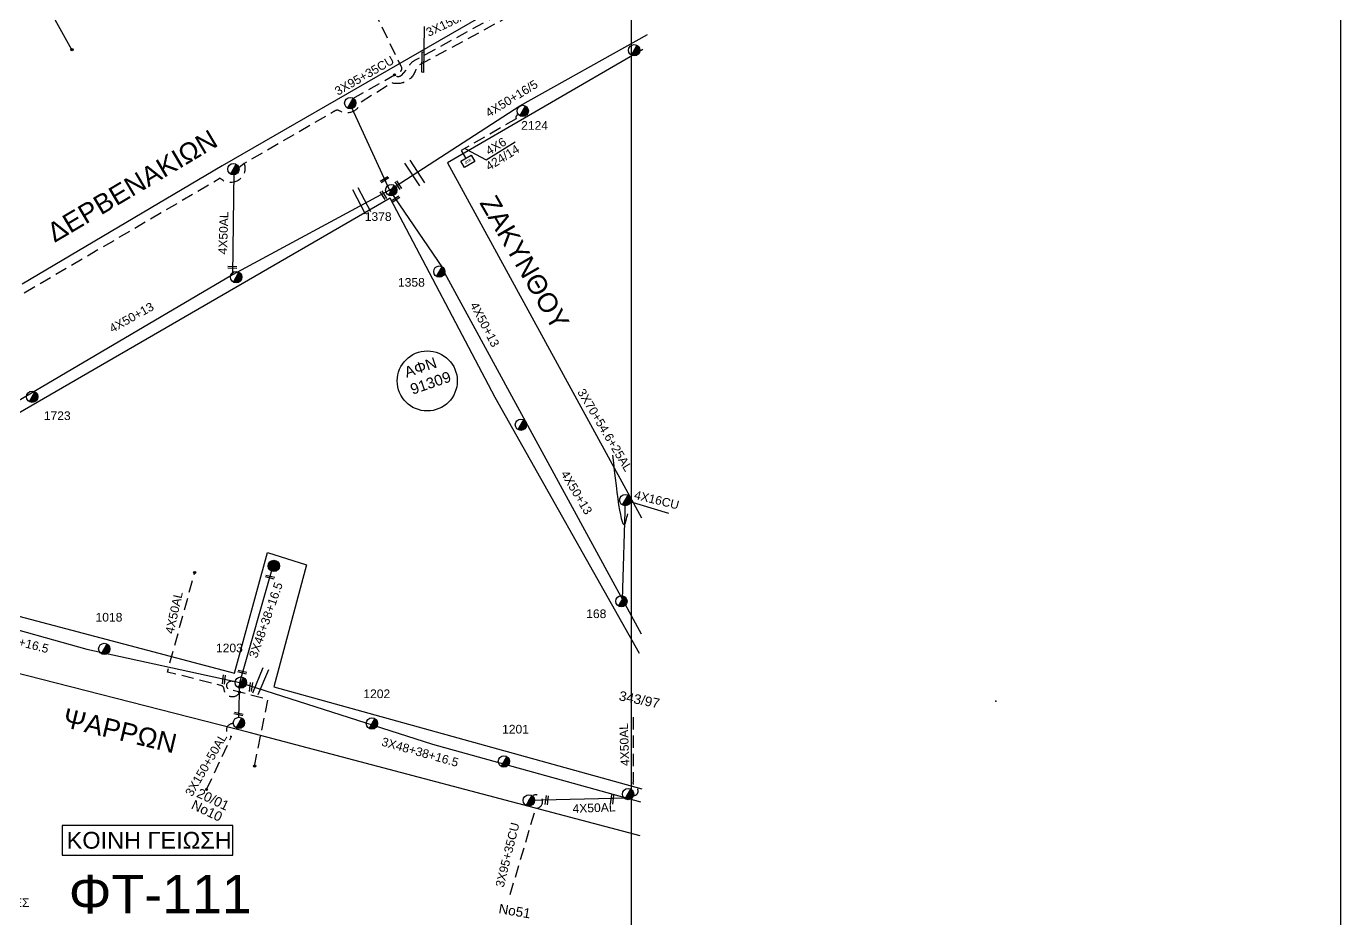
# Model space of a CAD drawing. Header units: millimetres. Extents: x 938 to 3112, y 793 to 1825.
# Drawn here: x 2837.9 to 3111.5, y 1522.1 to 1707.9 of the extents above; entities that cross this region are included whole.
import ezdxf
from ezdxf.enums import TextEntityAlignment as Align

# ---------------------------------------------------------------- set-up
doc = ezdxf.new("R2010")
doc.units = ezdxf.units.MM
doc.linetypes.add('DASHED', pattern=[19.05, 12.7, -6.35])
for name, color, linetype in [('Pillar OTE', 7, 'Continuous'), ('Άγνωστα', 7, 'Continuous'), ('Γέφυρες Εναερίου Δικτύου', 7, 'Continuous'), ('Γυμνά εναέρια ΧΤ (3Φ)   4x50AL', 7, 'Continuous'), ('Γυμνά εναέρια ΧΤ και ΦΟΠ (3Φ)   4x50+16AL', 7, 'Continuous'), ('Εναέρια παροχή ΧΤ 4x16', 7, 'SYN_LINE'), ('Επιγραφές - Σχήματα', 7, 'Continuous'), ('Καλώδια ΧΤ   3x150+50AL', 7, 'DASHED'), ('Καλώδια ΧΤ   3x150AL+50CU', 7, 'DASHED'), ('Καλώδια ΧΤ   3x48+38+16.5', 7, 'DASHED'), ('Καλώδια ΧΤ   3x95+35CU', 7, 'DASHED'), ('Καλώδια ΧΤ   4X50+13', 7, 'Continuous'), ('Καλώδια ΧΤ   4x50AL', 7, 'DASHED'), ('Καλώδια ΧΤ 4Χ16 CU', 7, 'Continuous'), ('Μηχανική τομή', 7, 'Continuous'), ('Στύλος Ξύλινος', 7, 'Continuous'), ('Στύλος Ξύλινος @ 1', 7, 'Continuous'), ('Στύλος ΦΜ', 7, 'Continuous'), ('Στύλος ΦΜ @ 1', 7, 'Continuous'), ('Συνδέσεις', 7, 'Continuous'), ('Συνεστραμμένα ΧΤ   3x70+54.6+25AL', 7, 'SYN_LINE'), ('Τομή', 7, 'Continuous'), ('Υπόβαθρο ΔΕΗ', 7, 'Continuous'), ('Υπόγεια καλώδια Παροχών ΧΤ   4x6', 7, 'DASHED')]:
    doc.layers.add(name, color=color, linetype=linetype)
doc.styles.get("Standard").update_dxf_attribs({"font": 'arial.ttf'})
doc.linetypes.add('SYN_LINE', pattern='A,0.5,-0.0001,["/\\/\\/\\/",Standard,S=0.1,R=0,X=0,Y=-0.05],-0.25', length=0.7501)
doc.dimstyles.new('ISO-25', dxfattribs={"dimtxt": 2.5, "dimasz": 2.5, "dimexe": 1.25, "dimexo": 0.625, "dimtad": 1, "dimtxsty": 'Standard', "dimcen": 2.5, "dimaunit": 2, "dimazin": 0, "dimtfac": 1, "dimtmove": 0, "dimatfit": 3, "dimfxl": 1, "dimarcsym": 0})

# ---------------------------------------------------------------- blocks, each defined once
blk = doc.blocks.new('ΥΠΑΡΧΩΝ ΤΣΙΜΕΝΤΕΝΙΟΣ ΣΤΥΛΟΣ')
at = {"layer": 'Στύλος ΦΜ'}
blk.add_hatch(color=256, dxfattribs=at).paths.add_polyline_path([(-1.29, -2.28, 0.574793), (2.62, 0, 0.268822), (1.3, 2.27)])
blk.add_line((-1.29, -2.28), (1.3, 2.27), dxfattribs=at)
blk.add_circle((0, 0), 2.62, dxfattribs=at)
at = {"layer": 'Στύλος ΦΜ', "flags": 4}
for tag, p in [('ΤΥΠΟΣ', (-4.91, 3.03)), ('ΑΡΙΘΜΟΣ', (-4.68, 8.05))]:
    blk.add_attdef(tag, p, '', height=4, dxfattribs=at)
blk = doc.blocks.new('ΤΟΜΗ')
at = {"layer": 'Τομή', "ltscale": 40}
for p, q in [((-5.68, 0), (5.68, 0)), ((5.68, -2.33), (-5.68, -2.33))]:
    blk.add_line(p, q, dxfattribs=at)
blk = doc.blocks.new('ΜΗΧΑΝΙΚΗ ΤΟΜΗ')
at = {"layer": 'Μηχανική τομή', "ltscale": 40}
for p, q in [((-1.89, 0.78), (1.89, 0.78)), ((1.89, 0), (-1.89, 0))]:
    blk.add_line(p, q, dxfattribs=at)
blk = doc.blocks.new('_ΣΥΝΔΕΣΗ')
at = {"layer": 'Συνδέσεις', "linetype": 'SYN_LINE', "ltscale": 40}
blk.add_hatch(color=256, dxfattribs=at).paths.add_polyline_path([(0.5, -0.01, 1), (-0.5, -0.01, 1)])
at = {"layer": 'Συνδέσεις'}
blk.add_circle((0, -0.01), 0.5, dxfattribs=at)
blk = doc.blocks.new('ΥΠΑΡΧΩΝ ΞΥΛΙΝΟΣ ΣΤΥΛΟΣ')
at = {"layer": 'Στύλος Ξύλινος'}
h = blk.add_hatch(color=7, dxfattribs=at)
h.paths.add_polyline_path([(-2.62, 0, 0.270008), (-1.29, -2.28), (1.3, 2.27, 0.576266)])
h.paths.add_polyline_path([(-1.29, -2.28, 0.574793), (2.62, 0, 0.268822), (1.3, 2.27)])
at = {"layer": 'Στύλος Ξύλινος', "color": 7}
blk.add_line((-1.29, -2.28), (1.3, 2.27), dxfattribs=at)
blk.add_circle((0, 0), 2.62, dxfattribs=at)
at = {"layer": 'Στύλος Ξύλινος', "flags": 4}
for tag, p in [('ΑΡΙΘΜΟΣ', (-4.91, 8.6)), ('ΤΥΠΟΣ', (-4.85, 3.39))]:
    blk.add_attdef(tag, p, '', height=4, dxfattribs=at)
blk = doc.blocks.new('PILLAR ΟΤΕ')
at = {"layer": 'Pillar OTE', "ltscale": 40}
blk.add_lwpolyline([(-3.31, 2.02), (3.39, 2.02), (3.39, -1.99), (-3.31, -1.99)], close=True, dxfattribs=at)
at = {"layer": 'Pillar OTE', "insert": (-1.81, 0.71), "char_height": 1.3575, "width": 109.961, "attachment_point": 1}
blk.add_mtext('{\\fArial|b1|i0|c161|p34;OTE}', dxfattribs=at)

msp = doc.modelspace()

# ---------------------------------------------------------------- linework, layer by layer
at = {"layer": 'Άγνωστα'}
msp.add_circle((2921.34, 1634.04), 6.25, dxfattribs=at)
at = {"layer": 'Γέφυρες Εναερίου Δικτύου', "color": 154}
msp.add_line((2883.24, 1679.31), (2881.09, 1677.55), dxfattribs=at)
at = {"layer": 'Γέφυρες Εναερίου Δικτύου', "color": 5, "linetype": 'DASHED', "ltscale": 0.2, "flags": 128}
msp.add_lwpolyline([(2885.38, 1553.85), (2888.19, 1567.66), (2880.85, 1569.62, -2.057838), (2881.45, 1571.06, -0.784331)], format="xyb", dxfattribs=at)
at = {"layer": 'Γυμνά εναέρια ΧΤ (3Φ)   4x50AL', "color": 5}
msp.add_line((2881.09, 1677.55), (2880.77, 1656.14), dxfattribs=at)
at = {"layer": 'Γυμνά εναέρια ΧΤ και ΦΟΠ (3Φ)   4x50+16AL', "color": 6, "flags": 128}
msp.add_lwpolyline([(2913.48, 1673.79), (2940.63, 1691.3), (2967.2, 1706.16)], dxfattribs=at)
at = {"layer": 'Εναέρια παροχή ΧΤ 4x16', "color": 62, "linetype": 'SYN_LINE', "ltscale": 20, "flags": 128}
msp.add_lwpolyline([(2847.37, 1703.02), (2840.06, 1716.2)], dxfattribs=at)
at = {"layer": 'Επιγραφές - Σχήματα'}
msp.add_lwpolyline([(974.02, 1807.96), (2963.81, 1807.96), (2963.81, 804.4), (974.02, 804.4)], close=True, dxfattribs=at)
at = {"layer": 'Επιγραφές - Σχήματα', "ltscale": 10}
msp.add_lwpolyline([(2963.81, 804.4), (3111.5, 804.4), (3111.5, 1807.96), (2963.81, 1807.96)], dxfattribs=at)
at = {"layer": 'Επιγραφές - Σχήματα', "linetype": 'Continuous', "ltscale": 0.2}
msp.add_lwpolyline([(2920.71, 1707.83), (2920.55, 1698.28), (2920.18, 1698.34), (2920.28, 1702.54), (2920.62, 1702.53)], dxfattribs=at)
at = {"layer": 'Επιγραφές - Σχήματα', "color": 190}
msp.add_lwpolyline([(2845.32, 1535.32), (2880.83, 1535.32), (2880.83, 1541.5), (2845.32, 1541.5)], close=True, dxfattribs=at)
at = {"layer": 'Επιγραφές - Σχήματα', "color": 7, "ltscale": 10}
msp.add_spline([(2959.92, 1618.59), (2962.77, 1604.99), (2963.06, 1606.4)], degree=3, dxfattribs=at)
at = {"layer": 'Καλώδια ΧΤ   3x150+50AL', "color": 5, "linetype": 'SYN_LINE', "ltscale": 8, "flags": 128}
msp.add_lwpolyline([(2882.13, 1564.02), (2882.3, 1571.23)], dxfattribs=at)
at = {"layer": 'Καλώδια ΧΤ   3x150+50AL', "color": 5, "linetype": 'DASHED', "ltscale": 0.2, "flags": 128}
msp.add_lwpolyline([(2875.39, 1548.98), (2880.59, 1560.02)], dxfattribs=at)
at = {"layer": 'Καλώδια ΧΤ   3x150+50AL', "color": 5, "linetype": 'DASHED', "ltscale": 0.2}
msp.add_arc((2880.86, 1561.34), 1.35, 85.5696, 258.468, dxfattribs=at)
at = {"layer": 'Καλώδια ΧΤ   3x150AL+50CU', "color": 5, "linetype": 'DASHED', "ltscale": 0.2, "flags": 128}
msp.add_lwpolyline([(2956.58, 1719.94), (2957.42, 1718.67), (2951.33, 1714.87), (2949, 1715.67), (2919.07, 1699.5, -0.461632), (2913.97, 1696.1), (2907.5, 1692.06, -0.495432), (2903.04, 1690.28, 0.35461), (2901.91, 1690.12), (2883.24, 1679.31, -0.790652), (2878.22, 1676.23), (2835.13, 1650.97, -0.764051), (2830.84, 1648.54), (2803.44, 1632.49, -0.834231), (2799.72, 1630.23), (2786, 1622.06)], format="xyb", dxfattribs=at)
at = {"layer": 'Καλώδια ΧΤ   3x150AL+50CU', "color": 2, "linetype": 'DASHED', "ltscale": 0.2, "flags": 128}
msp.add_lwpolyline([(2954.64, 1718.74), (2955.06, 1718.05), (2951.32, 1715.74), (2950.2, 1717.3, 0.418606), (2949.22, 1717.36), (2918.7, 1700.76, 0.165346), (2917.35, 1699.29), (2915.92, 1697.67, -0.50245), (2914.53, 1697.78)], format="xyb", dxfattribs=at)
at = {"layer": 'Καλώδια ΧΤ   3x48+38+16.5', "color": 5, "linetype": 'Continuous', "flags": 128}
msp.add_lwpolyline([(2807.77, 1590.14), (2850.46, 1578.22), (2882.3, 1571.23), (2889.16, 1595.31)], dxfattribs=at)
at = {"layer": 'Καλώδια ΧΤ   3x48+38+16.5', "color": 85, "linetype": 'Continuous', "flags": 128}
msp.add_lwpolyline([(2882.3, 1571.23), (2922.4, 1558.38), (2965.71, 1546.4)], dxfattribs=at)
at = {"layer": 'Καλώδια ΧΤ   3x95+35CU', "color": 2, "linetype": 'DASHED', "ltscale": 0.2, "flags": 128}
msp.add_lwpolyline([(2905.87, 1692.86), (2914.53, 1697.78), (2915.68, 1698.45, 0.423602), (2915.93, 1699.5), (2909.26, 1713.26)], format="xyb", dxfattribs=at)
at = {"layer": 'Καλώδια ΧΤ   3x95+35CU', "color": 85, "linetype": 'DASHED', "ltscale": 0.2, "flags": 128}
msp.add_lwpolyline([(2938.59, 1527.08), (2943.92, 1545.05, 1.274673), (2943.31, 1547.7, 4.214287)], format="xyb", dxfattribs=at)
at = {"layer": 'Καλώδια ΧΤ   3x95+35CU', "linetype": 'DASHED'}
msp.add_point((3039.7, 1567.35), dxfattribs=at)
at = {"layer": 'Καλώδια ΧΤ   4X50+13', "color": 5, "linetype": 'Continuous', "flags": 128}
msp.add_lwpolyline([(2913.48, 1673.79), (2880.77, 1656.14), (2816.27, 1618.17), (2808.43, 1614.01), (2799.83, 1607.51)], dxfattribs=at)
at = {"layer": 'Καλώδια ΧΤ   4X50+13', "color": 2, "linetype": 'Continuous', "ltscale": 0.2, "flags": 128}
for points in [[(2913.48, 1673.79), (2924.5, 1657.59)], [(2924.52, 1657.3), (2965.88, 1581.35)]]:
    msp.add_lwpolyline(points, dxfattribs=at)
at = {"layer": 'Καλώδια ΧΤ   4x50AL', "color": 5, "linetype": 'DASHED', "ltscale": 0.2, "flags": 128}
msp.add_lwpolyline([(2882.26, 1569.23, -0.779659), (2879.06, 1569.82, 0.342447), (2878.36, 1570.63), (2867.25, 1573.43), (2872.93, 1594.17)], format="xyb", dxfattribs=at)
at = {"layer": 'Καλώδια ΧΤ   4x50AL', "color": 62, "linetype": 'DASHED', "ltscale": 0.2, "flags": 128}
msp.add_lwpolyline([(2963.78, 1547.91, 1.079169), (2964.78, 1549.43, -0.322622), (2964.24, 1550.57), (2964.25, 1564.67)], format="xyb", dxfattribs=at)
at = {"layer": 'Καλώδια ΧΤ   4x50AL', "color": 85, "linetype": 'Continuous', "ltscale": 0.2, "flags": 128}
msp.add_lwpolyline([(2962.82, 1547.2), (2942.32, 1546.71)], dxfattribs=at)
at = {"layer": 'Καλώδια ΧΤ 4Χ16 CU', "color": 2, "linetype": 'SYN_LINE', "ltscale": 10}
msp.add_line((2962.58, 1609.25), (2971.59, 1606.48), dxfattribs=at)
at = {"layer": 'Συνεστραμμένα ΧΤ   3x70+54.6+25AL', "color": 2, "linetype": 'SYN_LINE', "ltscale": 20}
msp.add_line((2961.96, 1588.55), (2962.58, 1609.25), dxfattribs=at)
at = {"layer": 'Συνεστραμμένα ΧΤ   3x70+54.6+25AL', "color": 2, "linetype": 'Continuous', "ltscale": 0.2, "flags": 128}
msp.add_lwpolyline([(2905.22, 1691.72), (2913.48, 1673.79)], dxfattribs=at)
at = {"layer": 'Υπόβαθρο ΔΕΗ', "flags": 128}
for points in [[(2827.78, 1648.73), (2801.79, 1633.34), (2775.86, 1671.77), (2767.64, 1684.06), (2747.56, 1711.63), (2813.64, 1747.86), (2891.46, 1790.41), (2896.59, 1789.86), (2921.39, 1761.24), (2956.2, 1723.57), (2878.65, 1678.85), (2837.03, 1654.21)], [(2827.78, 1648.73), (2801.79, 1633.34), (2775.86, 1671.77), (2767.64, 1684.06), (2747.56, 1711.63), (2813.64, 1747.86), (2891.46, 1790.41), (2896.59, 1789.86), (2921.39, 1761.24), (2956.2, 1723.57), (2878.65, 1678.85), (2837.03, 1654.21)], [(2966.22, 1703.08), (2925.53, 1679.44), (2965.93, 1605.56)], [(2966.22, 1703.08), (2925.53, 1679.44), (2965.93, 1605.56)], [(2933.57, 1680.11), (2939.62, 1683.81)], [(2965.5, 1577.27), (2935.49, 1630.6), (2913.61, 1672.11), (2801.36, 1607.1), (2808.4, 1592.39), (2881.18, 1573.16), (2888.08, 1598.34), (2896.22, 1595.73), (2889.4, 1570.38), (2965.99, 1549.09)], [(2965.5, 1577.27), (2935.49, 1630.6), (2913.61, 1672.11), (2801.36, 1607.1), (2808.4, 1592.39), (2881.18, 1573.16), (2888.08, 1598.34), (2896.22, 1595.73), (2889.4, 1570.38), (2965.99, 1549.09)], [(2965.63, 1539.29), (2884.25, 1560.86), (2825.56, 1575.82), (2789.06, 1585.06), (2753.61, 1586.88), (2691.04, 1545.98), (2736.37, 1467.36), (2743.87, 1455.17), (2853.58, 1475.47), (2886.52, 1481), (2930.82, 1490.07), (2965.35, 1496.12)], [(2965.63, 1539.29), (2884.25, 1560.86), (2825.56, 1575.82), (2789.06, 1585.06), (2753.61, 1586.88), (2691.04, 1545.98), (2736.37, 1467.36), (2743.87, 1455.17), (2853.58, 1475.47), (2886.52, 1481), (2930.82, 1490.07), (2965.35, 1496.12)]]:
    msp.add_lwpolyline(points, dxfattribs=at)
at = {"layer": 'Υπόγεια καλώδια Παροχών ΧΤ   4x6', "color": 6, "linetype": 'DASHED', "ltscale": 0.2}
msp.add_lwpolyline([(2940.35, 1689.46, 0.56665), (2939.85, 1688.64), (2928.41, 1681.99), (2929.34, 1680.38)], format="xyb", dxfattribs=at)

# ---------------------------------------------------------------- block references
at = {"layer": 'Pillar OTE', "xscale": 0.375, "yscale": 0.375, "zscale": 0.375, "rotation": 30.13875676651987}
msp.add_blockref('PILLAR ΟΤΕ', (2929.77, 1679.76), dxfattribs=at)
at = {"layer": 'Μηχανική τομή'}
for p, xscale, yscale, zscale, rotation in [((2912.55, 1675.81), 0.4999999999996312, 0.4999999999996312, 0.4999999999996312, 32.01383527798165), ((2915.15, 1674.68), 0.4999999999999507, 0.4999999999999507, 0.4999999999999507, 302.8100083903306), ((2912.04, 1672.6), 0.4999999999999507, 0.4999999999999507, 0.4999999999999507, 302.8100083903306), ((2914.83, 1671.73), 0.4999999999996312, 0.4999999999996312, 0.4999999999996312, 32.01383527798165), ((2880.74, 1657.49), 0.4999999999996378, 0.4999999999996378, 0.4999999999996378, 357.6463355296993), ((2888.56, 1593.02), 0.4999999999996123, 0.4999999999996123, 0.4999999999996123, 346.3359272119647), ((2882.79, 1573.24), 0.4999999999996123, 0.4999999999996123, 0.4999999999996123, 346.3359272119647), ((2879.18, 1571.87), 0.4999999999997424, 0.4999999999997424, 0.4999999999997424, 82.85896271662857), ((2884.83, 1570.29), 0.4999999999997424, 0.4999999999997424, 0.4999999999997424, 82.85896271662857), ((2882.01, 1564.5), 0.4999999999996122, 0.4999999999996122, 0.4999999999996122, 346.3359272119647), ((2946.42, 1546.74), 0.4999999999997424, 0.4999999999997424, 0.4999999999997424, 82.85896271662857), ((2960.02, 1546.84), 0.4999999999997424, 0.4999999999997424, 0.4999999999997424, 82.85896271662857)]:
    msp.add_blockref('ΜΗΧΑΝΙΚΗ ΤΟΜΗ', p, dxfattribs=dict(at, xscale=xscale, yscale=yscale, zscale=zscale, rotation=rotation))
at = {"layer": 'Στύλος Ξύλινος @ 1', "ltscale": 40, "xscale": 0.4499999999998181, "yscale": 0.4499999999998181, "zscale": 0.4499999999998181}
msp.add_blockref('ΥΠΑΡΧΩΝ ΞΥΛΙΝΟΣ ΣΤΥΛΟΣ', (2889.39, 1595.51), dxfattribs=at)
at = {"layer": 'Στύλος ΦΜ @ 1', "ltscale": 40, "xscale": 0.4499999999998181, "yscale": 0.4499999999998181, "zscale": 0.4499999999998181}
for p in [(2964.41, 1702.9), (2964.41, 1702.9), (2905.31, 1691.89), (2905.31, 1691.89), (2880.98, 1678.13), (2880.98, 1678.13), (2881.56, 1655.66), (2881.56, 1655.66), (2940.85, 1624.93), (2940.85, 1624.93), (2962.57, 1609.25), (2882.13, 1562.84), (2882.13, 1562.84), (2963.13, 1548.03), (2963.13, 1548.03), (2942.49, 1546.7), (2942.49, 1546.7)]:
    msp.add_blockref('ΥΠΑΡΧΩΝ ΤΣΙΜΕΝΤΕΝΙΟΣ ΣΤΥΛΟΣ', p, dxfattribs=at)
at = {"layer": 'Στύλος ΦΜ @ 1', "ltscale": 40}
ref = msp.add_blockref('ΥΠΑΡΧΩΝ ΤΣΙΜΕΝΤΕΝΙΟΣ ΣΤΥΛΟΣ', (2941.21, 1690.27), dxfattribs=dict(at, xscale=0.4499999999998181, yscale=0.4499999999998181, zscale=0.4499999999998181))
ref.add_attrib('ΤΥΠΟΣ', '2124', (2940.88, 1686.34), dxfattribs={"layer": 'Στύλος ΦΜ', "height": 1.8, "flags": 4})
ref = msp.add_blockref('ΥΠΑΡΧΩΝ ΤΣΙΜΕΝΤΕΝΙΟΣ ΣΤΥΛΟΣ', (2941.21, 1690.27), dxfattribs=dict(at, xscale=0.4499999999998181, yscale=0.4499999999998181, zscale=0.4499999999998181))
ref.add_attrib('ΤΥΠΟΣ', '2124', (2940.88, 1686.34), dxfattribs={"layer": 'Στύλος ΦΜ', "height": 1.8, "flags": 4})
ref = msp.add_blockref('ΥΠΑΡΧΩΝ ΤΣΙΜΕΝΤΕΝΙΟΣ ΣΤΥΛΟΣ', (2913.85, 1673.77), dxfattribs=dict(at, xscale=0.4499999999998181, yscale=0.4499999999998181, zscale=0.4499999999998181))
ref.add_attrib('ΤΥΠΟΣ', '1378', (2908.32, 1667.36), dxfattribs={"layer": 'Στύλος ΦΜ', "height": 1.8, "flags": 4})
ref = msp.add_blockref('ΥΠΑΡΧΩΝ ΤΣΙΜΕΝΤΕΝΙΟΣ ΣΤΥΛΟΣ', (2913.85, 1673.77), dxfattribs=dict(at, xscale=0.4499999999998181, yscale=0.4499999999998181, zscale=0.4499999999998181))
ref.add_attrib('ΤΥΠΟΣ', '1378', (2908.32, 1667.36), dxfattribs={"layer": 'Στύλος ΦΜ', "height": 1.8, "flags": 4})
ref = msp.add_blockref('ΥΠΑΡΧΩΝ ΤΣΙΜΕΝΤΕΝΙΟΣ ΣΤΥΛΟΣ', (2923.85, 1656.81), dxfattribs=dict(at, xscale=0.4499999999998181, yscale=0.4499999999998181, zscale=0.4499999999998181))
ref.add_attrib('ΤΥΠΟΣ', '1358', (2915.24, 1653.67), dxfattribs={"layer": 'Στύλος ΦΜ', "height": 1.8, "flags": 4})
ref = msp.add_blockref('ΥΠΑΡΧΩΝ ΤΣΙΜΕΝΤΕΝΙΟΣ ΣΤΥΛΟΣ', (2839.09, 1630.76), dxfattribs=dict(at, xscale=0.4499999999998181, yscale=0.4499999999998181, zscale=0.4499999999998181))
ref.add_attrib('ΤΥΠΟΣ', '1723', (2841.51, 1625.9), dxfattribs={"layer": 'Στύλος ΦΜ', "height": 1.8, "flags": 4})
ref = msp.add_blockref('ΥΠΑΡΧΩΝ ΤΣΙΜΕΝΤΕΝΙΟΣ ΣΤΥΛΟΣ', (2839.09, 1630.76), dxfattribs=dict(at, xscale=0.4499999999998181, yscale=0.4499999999998181, zscale=0.4499999999998181))
ref.add_attrib('ΤΥΠΟΣ', '1723', (2841.51, 1625.9), dxfattribs={"layer": 'Στύλος ΦΜ', "height": 1.8, "flags": 4})
ref = msp.add_blockref('ΥΠΑΡΧΩΝ ΤΣΙΜΕΝΤΕΝΙΟΣ ΣΤΥΛΟΣ', (2961.74, 1588.16), dxfattribs=dict(at, xscale=0.4499999999998181, yscale=0.4499999999998181, zscale=0.4499999999998181))
ref.add_attrib('ΤΥΠΟΣ', '168', (2954.43, 1584.66), dxfattribs={"layer": 'Στύλος ΦΜ', "height": 1.8, "flags": 4})
ref = msp.add_blockref('ΥΠΑΡΧΩΝ ΤΣΙΜΕΝΤΕΝΙΟΣ ΣΤΥΛΟΣ', (2961.74, 1588.16), dxfattribs=dict(at, xscale=0.4499999999998181, yscale=0.4499999999998181, zscale=0.4499999999998181))
ref.add_attrib('ΤΥΠΟΣ', '168', (2954.43, 1584.66), dxfattribs={"layer": 'Στύλος ΦΜ', "height": 1.8, "flags": 4})
ref = msp.add_blockref('ΥΠΑΡΧΩΝ ΤΣΙΜΕΝΤΕΝΙΟΣ ΣΤΥΛΟΣ', (2854.09, 1578.24), dxfattribs=dict(at, xscale=0.4499999999998181, yscale=0.4499999999998181, zscale=0.4499999999998181))
ref.add_attrib('ΤΥΠΟΣ', '1018', (2852.28, 1583.94), dxfattribs={"layer": 'Στύλος ΦΜ', "height": 1.8, "flags": 4})
ref = msp.add_blockref('ΥΠΑΡΧΩΝ ΤΣΙΜΕΝΤΕΝΙΟΣ ΣΤΥΛΟΣ', (2854.09, 1578.24), dxfattribs=dict(at, xscale=0.4499999999998181, yscale=0.4499999999998181, zscale=0.4499999999998181))
ref.add_attrib('ΤΥΠΟΣ', '1018', (2852.28, 1583.94), dxfattribs={"layer": 'Στύλος ΦΜ', "height": 1.8, "flags": 4})
ref = msp.add_blockref('ΥΠΑΡΧΩΝ ΤΣΙΜΕΝΤΕΝΙΟΣ ΣΤΥΛΟΣ', (2882.53, 1571.22), dxfattribs=dict(at, xscale=0.4499999999998181, yscale=0.4499999999998181, zscale=0.4499999999998181))
ref.add_attrib('ΤΥΠΟΣ', '1203', (2877.35, 1577.54), dxfattribs={"layer": 'Στύλος ΦΜ', "height": 1.8, "flags": 4})
ref = msp.add_blockref('ΥΠΑΡΧΩΝ ΤΣΙΜΕΝΤΕΝΙΟΣ ΣΤΥΛΟΣ', (2882.53, 1571.22), dxfattribs=dict(at, xscale=0.4499999999998181, yscale=0.4499999999998181, zscale=0.4499999999998181))
ref.add_attrib('ΤΥΠΟΣ', '1203', (2877.35, 1577.54), dxfattribs={"layer": 'Στύλος ΦΜ', "height": 1.8, "flags": 4})
ref = msp.add_blockref('ΥΠΑΡΧΩΝ ΤΣΙΜΕΝΤΕΝΙΟΣ ΣΤΥΛΟΣ', (2909.82, 1562.71), dxfattribs=dict(at, xscale=0.4499999999998181, yscale=0.4499999999998181, zscale=0.4499999999998181))
ref.add_attrib('ΤΥΠΟΣ', '1202', (2908.03, 1568), dxfattribs={"layer": 'Στύλος ΦΜ', "height": 1.8, "flags": 4})
ref = msp.add_blockref('ΥΠΑΡΧΩΝ ΤΣΙΜΕΝΤΕΝΙΟΣ ΣΤΥΛΟΣ', (2909.82, 1562.71), dxfattribs=dict(at, xscale=0.4499999999998181, yscale=0.4499999999998181, zscale=0.4499999999998181))
ref.add_attrib('ΤΥΠΟΣ', '1202', (2908.03, 1568), dxfattribs={"layer": 'Στύλος ΦΜ', "height": 1.8, "flags": 4})
ref = msp.add_blockref('ΥΠΑΡΧΩΝ ΤΣΙΜΕΝΤΕΝΙΟΣ ΣΤΥΛΟΣ', (2937.3, 1554.81), dxfattribs=dict(at, xscale=0.4499999999998181, yscale=0.4499999999998181, zscale=0.4499999999998181))
ref.add_attrib('ΤΥΠΟΣ', '1201', (2936.91, 1560.63), dxfattribs={"layer": 'Στύλος ΦΜ', "height": 1.8, "flags": 4})
ref = msp.add_blockref('ΥΠΑΡΧΩΝ ΤΣΙΜΕΝΤΕΝΙΟΣ ΣΤΥΛΟΣ', (2937.3, 1554.81), dxfattribs=dict(at, xscale=0.4499999999998181, yscale=0.4499999999998181, zscale=0.4499999999998181))
ref.add_attrib('ΤΥΠΟΣ', '1201', (2936.91, 1560.63), dxfattribs={"layer": 'Στύλος ΦΜ', "height": 1.8, "flags": 4})
at = {"layer": 'Συνδέσεις', "xscale": 0.4500000000000455, "yscale": 0.4500000000000455, "zscale": 0.4500000000000455}
for p in [(2847.38, 1703.02), (2914.53, 1697.79), (2872.93, 1594.17), (2882.26, 1569.24), (2885.39, 1553.85), (2875.39, 1548.98)]:
    msp.add_blockref('_ΣΥΝΔΕΣΗ', p, dxfattribs=at)
at = {"layer": 'Τομή'}
for p, xscale, yscale, zscale, rotation in [((2919.23, 1677.65), 0.5000000000000511, 0.5000000000000511, 0.5000000000000511, 303.2008964192629), ((2919.23, 1677.65), 0.5000000000000511, 0.5000000000000511, 0.5000000000000511, 303.2008964192629), ((2908.2, 1671.82), 0.5000000000000417, 0.5000000000000417, 0.5000000000000417, 297.3031996854841), ((2908.2, 1671.82), 0.5000000000000417, 0.5000000000000417, 0.5000000000000417, 297.3031996854841), ((2886.1, 1571.74), 0.4999999999999923, 0.4999999999999923, 0.4999999999999923, 67.23162706413906), ((2886.1, 1571.74), 0.4999999999999923, 0.4999999999999923, 0.4999999999999923, 67.23162706413906)]:
    msp.add_blockref('ΤΟΜΗ', p, dxfattribs=dict(at, xscale=xscale, yscale=yscale, zscale=zscale, rotation=rotation))

# ---------------------------------------------------------------- texts
at = {"layer": 'Γυμνά εναέρια ΧΤ (3Φ)   4x50AL'}
msp.add_text('4X50AL', height=1.8, rotation=88.089, dxfattribs=at).set_placement((2878.89, 1664.86), align=Align.MIDDLE)
at = {"layer": 'Γυμνά εναέρια ΧΤ και ΦΟΠ (3Φ)   4x50+16AL'}
for s, p in [('4X50+16/5', (2938.88, 1692.89)), ('4Χ6', (2935.62, 1682.92)), ('424/14', (2936.97, 1680.58))]:
    msp.add_text(s, height=1.8, rotation=31.7745, dxfattribs=at).set_placement(p, align=Align.MIDDLE)
at = {"layer": 'Επιγραφές - Σχήματα', "linetype": 'DASHED', "ltscale": 0.2, "attachment_point": 1}
for s, insert, char_height, width, rotation in [('ΔΕΡΒΕΝΑΚΙΩΝ', (2841.72, 1666.21), 4, 17.2922, 30.6745), ('ΖΑΚΥΝΘΟΥ', (2935.59, 1673.14), 4, 17.2922, 299.9669), ('343/97', (2961.51, 1569.52), 2, 17.7581, 348.6468), ('ΨΑΡΡΩΝ', (2846.12, 1565.98), 4, 17.2922, 346.5195), ('20/01', (2874.01, 1549.31), 2, 17.7581, 334.6171), ('Νο10', (2872.89, 1546.89), 2, 17.7581, 334.6171), ('Νο51', (2936.41, 1525.19), 2, 17.7581, 350.5552)]:
    msp.add_mtext(s, dxfattribs=dict(at, insert=insert, char_height=char_height, width=width, rotation=rotation))
at = {"layer": 'Επιγραφές - Σχήματα', "insert": (2916.32, 1636.82), "char_height": 2.244, "width": 117.9872, "attachment_point": 1, "rotation": 18.9876}
msp.add_mtext('ΑΦΝ\\P91309', dxfattribs=at)
at = {"layer": 'Επιγραφές - Σχήματα', "color": 7, "ltscale": 10, "char_height": 1.8, "attachment_point": 1}
for s, width, insert, rotation in [('3X70+54.6+25AL', 19.1185, (2954.05, 1632.68), 300.9986), ('4X16CU', 16.7522, (2964.7, 1611.26), 346.3655)]:
    msp.add_mtext_dynamic_manual_height_columns(s, width=width, gutter_width=10, heights=[0], dxfattribs=dict(at, insert=insert, rotation=rotation))
at = {"layer": 'Επιγραφές - Σχήματα', "color": 190, "insert": (2846.27, 1540.15), "char_height": 3.5, "width": 35.1311, "attachment_point": 1}
msp.add_mtext('KOINH ΓΕΙΩΣΗ', dxfattribs=at)
at = {"layer": 'Επιγραφές - Σχήματα', "linetype": 'DASHED', "ltscale": 0.2, "insert": (2846.69, 1531.2), "char_height": 8, "width": 24.9768, "attachment_point": 1}
msp.add_mtext('ΦΤ-111', dxfattribs=at)
at = {"layer": 'Επιγραφές - Σχήματα', "color": 1, "linetype": 'Continuous', "ltscale": 0.2, "insert": (2822.99, 1526.31), "char_height": 1.8, "width": 15.2497, "attachment_point": 1}
msp.add_mtext('ΜΕΖΟΝΕΤΕΣ', dxfattribs=at)
at = {"layer": 'Καλώδια ΧΤ   3x150+50AL', "ltscale": 0.2}
msp.add_text('3X150+50AL', height=1.8, rotation=59.6798, dxfattribs=at).set_placement((2875.29, 1554.12), align=Align.MIDDLE)
at = {"layer": 'Καλώδια ΧΤ   3x150AL+50CU', "ltscale": 0.2}
msp.add_text('3X150AL+50CU', height=1.8, rotation=25.5809, dxfattribs=at).set_placement((2929.46, 1710.43), align=Align.MIDDLE)
at = {"layer": 'Καλώδια ΧΤ   3x48+38+16.5', "ltscale": 0.2}
for rotation, p in [(70.7237, (2887.73, 1584.25)), (345.6731, (2834.49, 1580.26)), (344.2118, (2919.85, 1556.77))]:
    msp.add_text('3X48+38+16.5', height=1.8, rotation=rotation, dxfattribs=at).set_placement(p, align=Align.MIDDLE)
at = {"layer": 'Καλώδια ΧΤ   3x95+35CU', "ltscale": 0.2}
for rotation, p in [(29.9375, (2908.24, 1697.63)), (76.0748, (2938.02, 1535.36))]:
    msp.add_text('3X95+35CU', height=1.8, rotation=rotation, dxfattribs=at).set_placement(p, align=Align.MIDDLE)
at = {"layer": 'Καλώδια ΧΤ   4X50+13'}
for rotation, p in [(29.2582, (2859.76, 1647.27)), (297.4, (2933.32, 1645.79)), (300.8575, (2952.43, 1610.83))]:
    msp.add_text('4X50+13', height=1.8, rotation=rotation, dxfattribs=at).set_placement(p, align=Align.MIDDLE)
at = {"layer": 'Καλώδια ΧΤ   4x50AL', "ltscale": 0.2}
for rotation, p in [(77.3079, (2868.61, 1585.82)), (92.2046, (2962.35, 1558.33)), (2.2348, (2956.05, 1545.15))]:
    msp.add_text('4X50AL', height=1.8, rotation=rotation, dxfattribs=at).set_placement(p, align=Align.MIDDLE)

# ---------------------------------------------------------------- leaders
at = {"layer": 'Επιγραφές - Σχήματα', "ltscale": 40}
msp.add_leader([(2929.28, 1682.38), (2933.57, 1680.11)], dimstyle='ISO-25', override={"dimasz": 1, "dimtad": 0}, dxfattribs=at)

doc.saveas('drawing.dxf')
